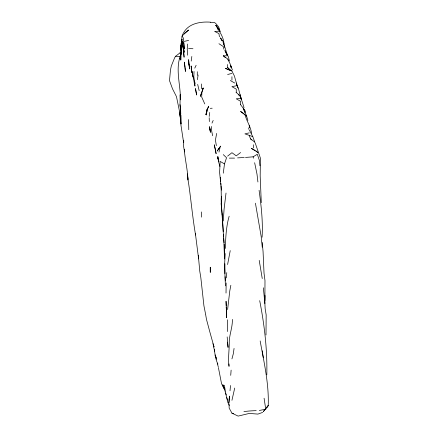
<?xml version="1.0" encoding="UTF-8"?>
<svg xmlns="http://www.w3.org/2000/svg" width="438" height="438" viewBox="0 0 438 438"><rect width="100%" height="100%" fill="white"/><g stroke="black" fill="none" stroke-linecap="round" stroke-linejoin="round"><path stroke-width="0.66" d="M197.292 71.712L197.292 75.166L198.091 75.068L197.412 79.678M201.622 83.97L201.622 88.602L203.292 88.071L201.973 91.903M228.51 68.487L227.607 67.529L227.607 64.506M231.937 80.11L231.937 76.71M236.268 92.199L236.268 89.149L231.937 86.636L236.268 85.799M261.294 202.684L260.177 175.928L260.418 158.178L255.234 143.067L254.264 141.726L250.591 138.846L249.26 135.747M266.813 374.791C267.377 349.907 264.481 325.056 259.696 300.671M180.91 54.06L180.806 60.088L180.828 45.103L182.099 39.535M211.406 126.467L211.735 131.28L212.627 135.764M224.913 263.692L224.918 273.695M225.329 248.45C225.669 237.642 226.123 226.687 229.156 216.235M265.997 334.993L266.162 314.895L265.16 308.823L264.88 303.66L264.985 280.566L264.026 273.164L263.068 251.669L262.252 242.466M264.935 300.599L265.045 295.535M221.562 196.268L221.387 203.539L221.102 185.871M262.083 237.232C263.057 221.519 261.201 205.833 259.082 190.295M227.607 331.555L227.607 319.778M223.276 220.976L224.081 209.167L226.024 193.043M180.598 106.85L180.746 114.165L180.018 104.583L180.171 94.728L180.368 99.842L180.357 99.388C180.708 84.255 174.707 68.328 181.184 53.879M201.891 92.265L201.71 97.061L204.765 103.926M221.409 190.141L219.608 172.506L220.155 161.419L224.497 163.916L223.276 173.185M232.37 319.401C232.638 326.836 229.643 333.833 229.26 341.197C229.435 349.617 227.875 357.95 229.019 366.343L228.932 363.896M226.161 282.975L226.019 293.06M225.176 253.542L224.574 265.39L225.406 285.872M180.544 106.823L180.034 114.652L180.483 119.913L180.982 124.031L180.801 115.095L180.954 125.186L183.61 142.514M230.722 375.361L231.122 370.132M226.364 277.862L226.774 272.622M230.021 390.773L230.498 385.495M228.773 402.84L229.468 396.089L229.03 402.593M180.67 107.337L180.034 114.652L180.571 119.267L179.23 110.042L176.476 96.628L172.55 88.892L169.495 80.652L170.464 70.091L171.307 66.012L174.691 57.652L175.638 56.239L179.969 52.899L181.206 53.047M191.187 61.079L191.839 56.458M227.607 309.556L229.786 290.887L230.853 285.269M209.178 116.475L209.731 112.429M194.05 71.476L193.82 76.612L195.091 85.875M234.067 348.424L233.279 353.882L231.937 358.892M183.73 140.395L183.637 146.741L184.579 151.959L184.299 149.539C184.984 159.52 187.563 169.188 187.929 179.224L188.8 184.726C191.192 201.464 192.693 218.283 195.551 234.927M181.102 52.401L179.969 59.07L180.691 56.573M227.607 264.525L230.229 250.624M231.937 400.316L234.719 388.057M218.973 152.101L219.986 147.721M182.186 41.594L181.277 45.36L181.376 53.792L181.19 50.77M216.679 133.426L215.414 140.078L216.361 145.63M182.235 41.55L181.277 45.36L181.485 43.729L181.069 50.239L180.828 45.103L181.376 53.792M187.672 44.046L187.223 48.788L187.617 55.188M181.567 42.568L181.222 43.877L181.535 40.51L182.033 39.497M207.037 111.351L206.013 114.581L207.371 108.794L208.674 106.182L208.061 108.12M224.497 163.916L226.545 157.735L223.27 154.619M201.622 92.675L200.336 96.371L203.292 88.071M248.505 129.177L249.26 127.151M211.987 123.1L213.191 120.439M194.773 68.153L196.125 65.278M183.856 32.357C180.511 36.951 181.879 42.694 183.281 47.693L182.52 43.827M259.329 410.477L265.746 409.185L268.22 405.61C269.052 383.77 263.988 362.346 260.161 340.945M210.284 22.283L214.615 22.546L216.033 23.778L218.688 26.948L220.068 31.454L219.296 30.337M184.064 31.969C189.49 23.132 200.916 21.533 210.377 22.152M265.384 409.07L263.386 411.512L264.995 409.546M266.605 407.575L268.22 405.61L266.583 407.603M227.607 156.142L231.937 152.692L236.268 155.862L240.599 152.534M184.299 33.376L188.63 30.03L182.148 35.861L182.197 37.197M245.483 157.439L253.098 156.831L257.298 154.258L259.433 160.494L259.904 165.767M262.669 412.404L257.922 414.091L249.26 413.434L238.119 416.1L231.937 413.154L229.162 408.063L229.069 403.82M227.607 74.498L231.937 73.398M249.26 132.856L244.93 133.853L252.797 136.656L254.577 141.551M184.299 41.353L188.63 40.422M240.599 98.462L236.268 98.813L240.599 101.282L240.599 104.644M210.284 108.323L212.184 108.208M237.582 157.883L244.256 157.51M218.945 31.207L214.615 31.416L218.945 33.584L219.422 36.825M229.342 158.123L234.549 158.113M225.335 57.537L223.276 55.785L227.607 55.79M188.63 48.574L192.961 48.738M175.638 56.239L179.969 56.672M231.937 413.154L233.673 413.664M179.969 52.899L181.25 53.294M210.41 132.041L209.523 126.675L210.443 132.21L209.665 127.474M236.098 82.01L234.412 76.037L231.937 71.022L225.439 68.355L230.383 70.507M230.339 80.532L234.697 83.017M254.659 150.453L251.396 148.389L255.847 150.82L257.922 152.517L255.748 151.137M218.945 43.712L223.276 46.538L223.911 49.237M223.276 55.785L227.607 58.9L229.934 63.444L232.375 69.861M247.892 120.406L246.605 116.147L240.599 111.411L244.93 114.542C246.578 120.921 250.684 126.582 251.571 133.283M227.607 67.529L231.937 71.022M227.902 59.727L229.446 61.041L228.346 56.677L224.886 50.534L227.306 55.254M236.016 92.259L239.433 95.281M238.305 94.542L240.599 96.831L244.059 107.617M223.615 385.96L222.887 384.887L223.276 386.913L224.163 387.811M223.03 42.491L223.999 44.183C223.741 36.995 219.29 31.257 215.835 25.305L218.945 28.82L220.068 31.454M223.276 386.913L224.141 387.904M240.544 104.644L244.93 110.403L245.291 111.904M250.591 138.846L251.401 139.919M222.061 40.794L220.451 37.969L223.276 41.752L223.999 44.183M215.835 25.305L217.374 27.539M220.451 37.969L222.044 40.312M213.914 346.628L213.311 345.407L214.615 351.101L214.313 349.48C215.036 354.435 215.622 359.697 217.921 364.17M224.267 389.092L221.54 383.661L218.387 367.482M249.26 129.84L252.797 136.656M227.317 55.265L226.15 52.943L226.517 54.164M245.056 112.04L243.21 108.109L244.809 112.571M229.26 405.528L227.716 402.1L225.674 393.28M217.363 28.01L218.19 29.844M213.311 345.407L213.963 347M238.026 88.12L236.268 83.811L238.398 88.339L241.223 99.251M216.252 357.912L215.107 354.944L216.547 359.275M245.132 112.232L246.605 116.147M253.098 156.831L253.591 158.184M194.439 81.254L195.195 83.401M209.955 332.343L213.968 346.743M224.218 45.141L227.437 55.193M236.131 82.185L237.533 86.379M212.934 343.688L213.476 345.314M226.813 397.622L227.568 400.047M219.947 166.544L218.715 162.252L217.801 156.459L218.31 158.934M209.824 331.889L206.473 319.351L205.685 314.807M222.887 384.887L225.762 393.231L224.316 385.259M218.797 161.491L217.763 157.8L218.776 161.425M217.237 363.146L218.239 366.748M199.175 90.699L197.675 84.386M225.904 393.789L226.183 394.906M241.239 99.426L240.325 94.767M223.884 44.254L223.276 41.752L224.601 47.413M205.636 314.468L203.927 305.817L200.823 277.604L199.744 271.062L198.315 255.228L198.611 258.874L195.392 233.542L195.578 234.894M231.182 67.66L230.651 65.35L231.226 67.874M218.562 160.171L218.819 161.408M188.63 63.099L189.764 68.952L188.964 64.802M254.642 162.728L256.991 174.083L257.922 181.989M262.252 278.557L259.208 260.38M183.194 46.466L184.228 52.144L183.194 46.466L183.402 47.622M264.081 398.219L265.746 409.185M249.611 127.228L249.26 125.241L249.578 127.064M193.344 77.329L194.811 86.04M263.32 357.775L262.252 350.827M255.425 203.188L261.179 236.515L262.252 247.169M185.044 67.54L184.376 62.152L185.427 71.454L185.11 68.191M227.579 342.171L228.039 347.405L227.174 336.904M224.179 244.114L224.431 258.973L224.103 245.116L221.666 208.702L222.247 215.228M188.011 179.985L187.409 173.924L187.929 179.224M182.17 41.5L182.624 46.138L182.591 44.315M180.029 104.649L180.538 109.943M220.385 177.954L220.506 179.273M220.867 183.237L220.987 184.551M223.276 231.636L222.219 214.018M183.314 37.668L183.67 41.736M264.88 303.66L263.369 287.788M224.064 242.756L223.692 238.146M206.561 114.263L206.621 114.997M201.622 217.133L201.288 211.937M223.457 234.527L223.615 236.942M225.105 276.712L225.356 280.939M226.473 312.803L226.276 307.011L226.627 317.714L226.052 301.251L226.227 305.724M209.194 117.74L209.342 121.572M182.356 41.862L182.4 43.198M188.597 119.596L188.773 129.703M224.316 254.04L224.338 255.25M220.33 177.401L220.407 181.283L220.363 177.554M253.591 144.764L253.591 148M243.933 411.589A66.762 38.544 0 0 1 256.208 410.658M210.284 267.262L210.284 272.294L210.284 267.262M206.862 110.135L206.019 114.652L207.371 108.794L206.862 110.135M218.945 148.449L217.171 151.094L220.686 146.111L218.945 148.449M189.435 65.07L188.63 63.8L188.575 59.634L189.435 65.07M215.501 150.13L214.291 144.803L216.12 153.749L215.501 150.13M192.424 72.412L192.282 71.712L192.977 77.099L192.424 72.412M196.459 94.132L195.496 88.575L196.602 95.008L196.459 94.132M184.299 48.804L183.736 42.426L184.299 48.804M183.692 51.755L183.007 46.357L184.086 57.23L183.692 51.755M191.921 72.708L191.143 66.056L191.921 72.708M221.644 210.569L221.223 203.446L221.644 210.569M221.31 205.761L221.256 198.463L221.31 205.761"/></g></svg>
